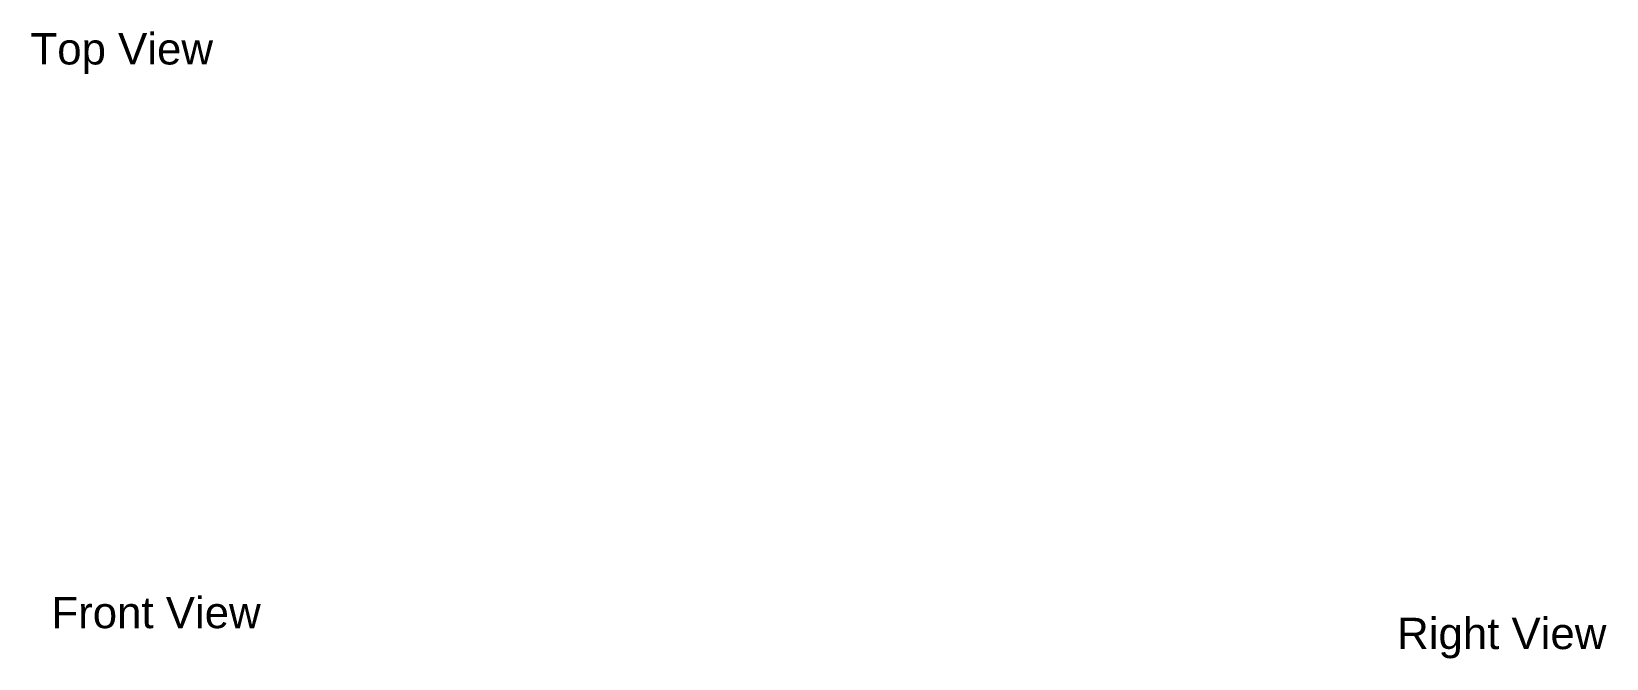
# Paper-space layout 'Layout2' of a CAD drawing. Header units: inches. Extents: x 1.11 to 9, y 1.42 to 4.56.
import ezdxf

# ---------------------------------------------------------------- set-up
doc = ezdxf.new("R2010")
doc.units = ezdxf.units.IN
doc.header["$MEASUREMENT"] = 0
doc.styles.get("Standard").update_dxf_attribs({"font": 'arial.ttf'})

psp = doc.layouts.new('Layout2')

# ---------------------------------------------------------------- texts
for s, p in [('Top View', (1.1036, 4.3923)), ('Front View', (1.2084, 1.5675)), ('Right View', (7.9473, 1.4628))]:
    psp.add_text(s, height=0.15694).set_placement(p)

doc.saveas('drawing.dxf')
